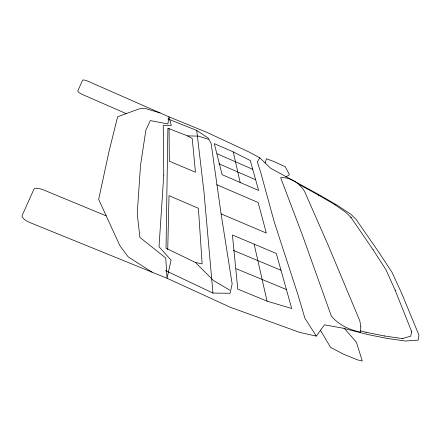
<?xml version="1.0" encoding="UTF-8"?>
<svg xmlns="http://www.w3.org/2000/svg" width="441" height="441" viewBox="0 0 441 441"><rect width="100%" height="100%" fill="white"/><g stroke="black" fill="none" stroke-linecap="round" stroke-linejoin="round"><path stroke-width="0.66" d="M167.734 249.639L169.024 195.639L198.4 208.317L202.154 263.889L195.374 262.456L166.02 248.244L167.9 128.232L187.557 135.883L192.221 138.535L195.473 172.255L169.322 161.18L169.063 128.43M411.679 331.191L410.753 336.136L402.308 338.594M265.179 162.988L266.425 158.777L273.591 161.373L285.294 166.786L289.445 174.757L285.884 176.995M259.743 157.784L257.357 161.875L260.714 172.431L274.374 222.363L298.072 295.106L304.863 318.143L316.296 336.097L324.515 324.819L342.64 328.121L368.257 334.647L386.757 338.357L405.455 341.009L418.145 340.127L418.95 335.11L401.591 293.1L392.005 272.317L378.841 252.241L355.964 219.243L350.573 214.039L336.318 204.723L319.422 194.922L270.724 168.308L259.743 157.784L248.614 151.787L206.223 132.074L168.969 116.848L88.558 81.48A6.003 1.262 23.8 0 0 82.572 80.223L77.792 90.929A6.323 1.406 23.7 0 0 83.057 94.771L126.209 113.618M165.381 270.515L212.959 293.083L230.108 293.259L232.153 283.927L221.09 213.868L211.134 143.446L208.174 138.033L196.73 130.437L167.867 118.932M187.557 135.883L198.467 136.126L208.373 139.284M384.144 335.937L402.831 338.622M365.925 332.249L384.398 335.981M316.296 336.097L299.759 332.426L230.191 307.212L167.045 278.265L30.126 222.65A10.06 3.556 22.1 0 1 22.16 215.533L33.924 189.195A9.272 3.021 22.4 0 1 43.648 189.977L106.231 215.87M360.611 330.882L366.223 332.316M267.037 301.148L291.71 308.491L276.292 253.459L232.424 234.998L237.771 289.092L267.037 301.148L254.132 244.132M160.072 112.946L145.359 108.492L139.362 108.789L117.604 116.782L108.971 151.687L98.674 199.365L119.919 245.769L128.171 256.838L152.051 272.147M236.244 268.751L286.391 289.511M233.405 250.394L281.005 270.272M221.09 213.868L266.331 233.063L258.145 202.513L216.779 184.724M218.984 163.809L255.642 179.746M233.256 151.925L214.282 143.634L222.104 174.664L258.647 190.473L250.262 160.541L233.256 151.925L240.174 182.48M217.159 153.788L252.721 169.316M299.296 184.614L303.662 186.918M303.425 186.786L318.727 195.275M318.507 195.154L335.441 204.982M229.7 290.128L213.543 280.559L195.374 262.456M334.917 204.657L345.915 212.485L351.273 217.689M343.974 327.988L356.372 342.183L362.298 361.036L357.43 359.839L343.445 354.14L330.535 347.315L320.491 330.342M350.755 217.093L373.213 249.964M373.064 249.716L385.98 269.743L395.279 290.47M395.136 290.178L411.784 331.902M196.73 130.437L204.007 192.293L212.959 293.083M360.804 326.301L360.562 332.134C349.316 329.829 338.804 324.984 331.329 316.048L302.085 234.204L280.669 177.723C290.239 176.841 299.913 183.384 304.621 191.543L328.253 245.383L359.795 320.772L360.804 326.301M163.765 175.099L159.019 246.723L171.064 260.173L167.045 278.265L165.739 257.979L139.913 237.429L137.223 213.659L140.536 165.171L145.888 130.078L150.342 120.575L167.883 123.949L168.969 116.848L171.317 125.448L163.236 125.58L163.765 175.099"/></g></svg>
